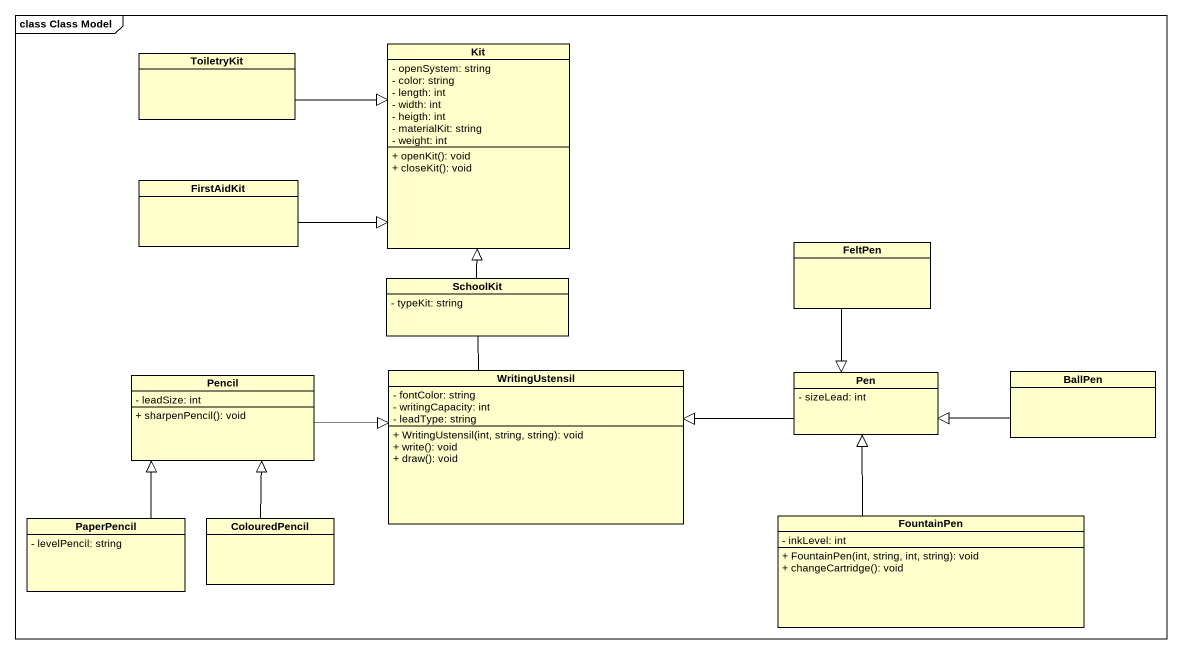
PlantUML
@startuml
mainframe class Class Model
hide circle
hide empty members
skinparam classAttributeIconSize 0
class Kit {
  - openSystem: string
  - color: string
  - length: int
  - width: int
  - heigth: int
  - materialKit: string
  - weight: int
  + openKit(): void
  + closeKit(): void
}
class ToiletryKit
class FirstAidKit
class FeltPen
class SchoolKit {
  - typeKit: string
}
class Pencil {
  - leadSize: int
  + sharpenPencil(): void
}
class WritingUstensil {
  - fontColor: string
  - writingCapacity: int
  - leadType: string
  + WritingUstensil(int, string, string): void
  + write(): void
  + draw(): void
}
class Pen {
  - sizeLead: int
}
class BallPen
class PaperPencil {
  - levelPencil: string
}
class ColouredPencil
class FountainPen {
  - inkLevel: int
  + FountainPen(int, string, int, string): void
  + changeCartridge(): void
}
ToiletryKit -right-|> Kit
FirstAidKit -right-|> Kit
FeltPen --|> Pen
SchoolKit -up-|> Kit
SchoolKit -- WritingUstensil
Pencil -right-|> WritingUstensil
Pen -left-|> WritingUstensil
BallPen -left-|> Pen
PaperPencil -up-|> Pencil
ColouredPencil -up-|> Pencil
FountainPen -up-|> Pen
@enduml
